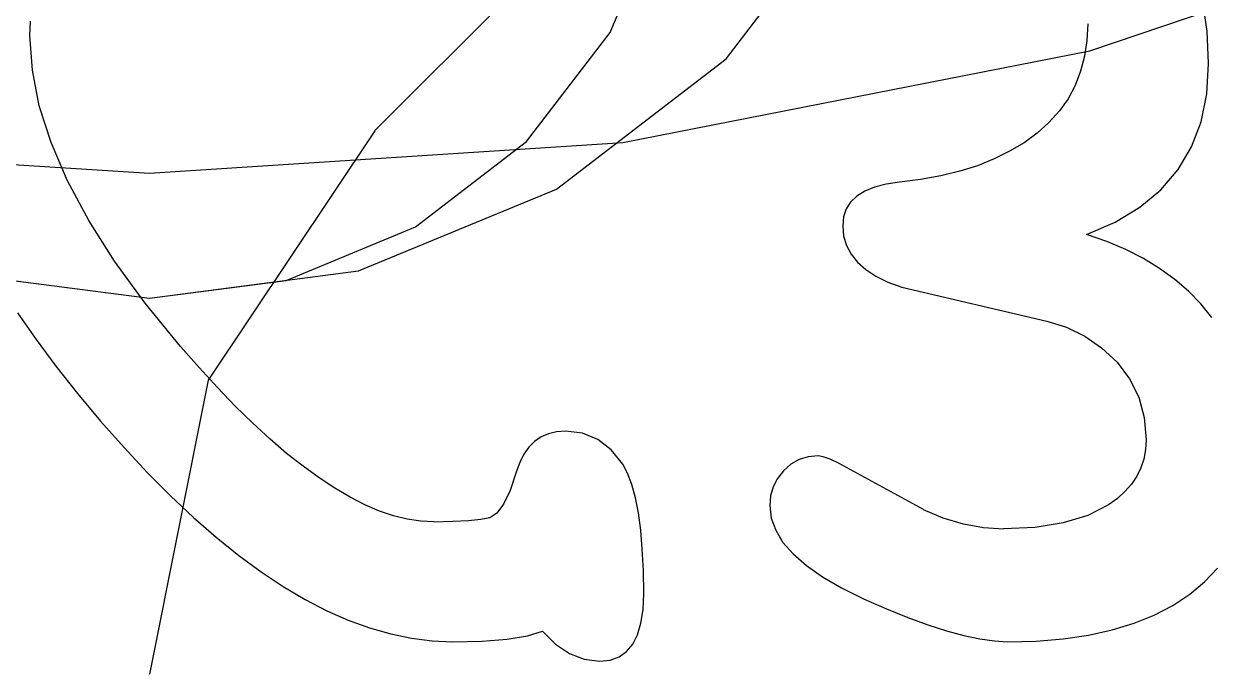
# Model space of a CAD drawing. Extents: x -257 to 298, y -311 to 343.
# Drawn here: x -0.523 to 4.414, y 7.364 to 10.072 of the extents above; entities that cross this region are included whole.
import ezdxf

# ---------------------------------------------------------------- set-up
doc = ezdxf.new("R2010")
doc.units = 0

msp = doc.modelspace()

# ---------------------------------------------------------------- linework, layer by layer
for p, q in [((0.937256, 9.62697), (15.0627, 23.7522)), ((0.937256, 9.62697), (15.0627, 23.7522)), ((0.937258, 9.62652), (0.243586, 8.588366)), ((0.937258, 9.62652), (0.243586, 8.588366)), ((0.243586, 8.588366), (0, 7.36378)), ((0.243586, 8.588366), (0, 7.36378))]:
    msp.add_line(p, q)
at = {"layer": 'Layer 1'}
for p, q in [((2.399966, 9.926311), (2.932931, 10.62257)), ((2.399966, 9.926311), (2.932931, 10.62257)), ((2.399966, 9.926311), (2.932931, 10.62257)), ((2.399966, 9.926311), (2.932931, 10.62257)), ((2.399966, 9.926311), (2.932931, 10.62257)), ((2.399966, 9.926311), (2.932931, 10.62257)), ((2.399966, 9.926311), (2.932931, 10.62257)), ((2.399966, 9.926311), (2.932931, 10.62257)), ((2.399966, 9.926311), (2.932931, 10.62257)), ((2.399966, 9.926311), (2.932931, 10.62257)), ((3.91258, 9.959643), (5.804757, 10.597697)), ((3.91258, 9.959643), (5.804757, 10.597697)), ((3.91258, 9.959643), (5.804757, 10.597697)), ((3.91258, 9.959643), (5.804757, 10.597697)), ((3.91258, 9.959643), (5.804757, 10.597697)), ((1.9168, 10.035935), (2.136715, 10.565103)), ((1.9168, 10.035935), (2.136715, 10.565103)), ((1.9168, 10.035935), (2.136715, 10.565103)), ((1.9168, 10.035935), (2.136715, 10.565103)), ((1.9168, 10.035935), (2.136715, 10.565103)), ((1.9168, 10.035935), (2.136715, 10.565103)), ((1.9168, 10.035935), (2.136715, 10.565103)), ((1.9168, 10.035935), (2.136715, 10.565103)), ((4.400585, 10.040823), (4.381851, 10.170532)), ((4.400585, 10.040823), (4.381851, 10.170532)), ((4.400585, 10.040823), (4.381851, 10.170532)), ((4.400585, 10.040823), (4.381851, 10.170532)), ((4.400585, 10.040823), (4.381851, 10.170532)), ((-0.497201, 10.0221), (-0.495039, 10.081903)), ((-0.497201, 10.0221), (-0.495039, 10.081903)), ((-0.497201, 10.0221), (-0.495039, 10.081903)), ((-0.497201, 10.0221), (-0.495039, 10.081903)), ((-0.497201, 10.0221), (-0.495039, 10.081903)), ((3.90411, 10.0718), (3.900506, 10.001894)), ((3.90411, 10.0718), (3.900506, 10.001894)), ((3.90411, 10.0718), (3.900506, 10.001894)), ((3.90411, 10.0718), (3.900506, 10.001894)), ((3.90411, 10.0718), (3.900506, 10.001894)), ((1.568484, 9.580899), (1.9168, 10.035935)), ((1.568484, 9.580899), (1.9168, 10.035935)), ((1.568484, 9.580899), (1.9168, 10.035935)), ((1.568484, 9.580899), (1.9168, 10.035935)), ((1.568484, 9.580899), (1.9168, 10.035935)), ((1.568484, 9.580899), (1.9168, 10.035935)), ((1.568484, 9.580899), (1.9168, 10.035935)), ((1.568484, 9.580899), (1.9168, 10.035935)), ((4.40707, 9.90609), (4.400585, 10.040823)), ((4.40707, 9.90609), (4.400585, 10.040823)), ((4.40707, 9.90609), (4.400585, 10.040823)), ((4.40707, 9.90609), (4.400585, 10.040823)), ((4.40707, 9.90609), (4.400585, 10.040823)), ((-0.487116, 9.878775), (-0.497204, 10.022172)), ((-0.487116, 9.878775), (-0.497204, 10.022172)), ((-0.487116, 9.878775), (-0.497204, 10.022172)), ((-0.487116, 9.878775), (-0.497204, 10.022172)), ((-0.487116, 9.878775), (-0.497204, 10.022172)), ((3.900506, 10.001894), (3.891139, 9.936333)), ((3.900506, 10.001894), (3.891139, 9.936333)), ((3.900506, 10.001894), (3.891139, 9.936333)), ((3.900506, 10.001894), (3.891139, 9.936333)), ((3.900506, 10.001894), (3.891139, 9.936333)), ((1.693327, 9.382966), (2.399966, 9.926311)), ((1.693327, 9.382966), (2.399966, 9.926311)), ((1.693327, 9.382966), (2.399966, 9.926311)), ((1.693327, 9.382966), (2.399966, 9.926311)), ((1.693327, 9.382966), (2.399966, 9.926311)), ((1.693327, 9.382966), (2.399966, 9.926311)), ((1.693327, 9.382966), (2.399966, 9.926311)), ((1.693327, 9.382966), (2.399966, 9.926311)), ((1.693327, 9.382966), (2.399966, 9.926311)), ((1.693327, 9.382966), (2.399966, 9.926311)), ((1.969112, 9.576811), (3.91258, 9.959643)), ((1.969112, 9.576811), (3.91258, 9.959643)), ((1.969112, 9.576811), (3.91258, 9.959643)), ((1.969112, 9.576811), (3.91258, 9.959643)), ((1.969112, 9.576811), (3.91258, 9.959643)), ((3.891139, 9.936333), (3.874567, 9.873652)), ((3.891139, 9.936333), (3.874567, 9.873652)), ((3.891139, 9.936333), (3.874567, 9.873652)), ((3.891139, 9.936333), (3.874567, 9.873652)), ((3.891139, 9.936333), (3.874567, 9.873652)), ((-0.458293, 9.730354), (-0.487116, 9.878775)), ((-0.458293, 9.730354), (-0.487116, 9.878775)), ((-0.458293, 9.730354), (-0.487116, 9.878775)), ((-0.458293, 9.730354), (-0.487116, 9.878775)), ((-0.458293, 9.730354), (-0.487116, 9.878775)), ((4.399144, 9.779966), (4.407072, 9.906091)), ((4.399144, 9.779966), (4.407072, 9.906091)), ((4.399144, 9.779966), (4.407072, 9.906091)), ((4.399144, 9.779966), (4.407072, 9.906091)), ((4.399144, 9.779966), (4.407072, 9.906091)), ((3.874567, 9.873652), (3.851509, 9.81526)), ((3.874567, 9.873652), (3.851509, 9.81526)), ((3.874567, 9.873652), (3.851509, 9.81526)), ((3.874567, 9.873652), (3.851509, 9.81526)), ((3.874567, 9.873652), (3.851509, 9.81526)), ((3.851509, 9.81526), (3.821966, 9.759775)), ((3.851509, 9.81526), (3.821966, 9.759775)), ((3.851509, 9.81526), (3.821966, 9.759775)), ((3.851509, 9.81526), (3.821966, 9.759775)), ((3.851509, 9.81526), (3.821966, 9.759775)), ((4.375364, 9.663973), (4.399144, 9.779966)), ((4.375364, 9.663973), (4.399144, 9.779966)), ((4.375364, 9.663973), (4.399144, 9.779966)), ((4.375364, 9.663973), (4.399144, 9.779966)), ((4.375364, 9.663973), (4.399144, 9.779966)), ((-0.409293, 9.576853), (-0.458293, 9.730354)), ((-0.409293, 9.576853), (-0.458293, 9.730354)), ((-0.409293, 9.576853), (-0.458293, 9.730354)), ((-0.409293, 9.576853), (-0.458293, 9.730354)), ((-0.409293, 9.576853), (-0.458293, 9.730354)), ((3.821966, 9.759775), (3.785937, 9.708637)), ((3.821966, 9.759775), (3.785937, 9.708637)), ((3.821966, 9.759775), (3.785937, 9.708637)), ((3.821966, 9.759775), (3.785937, 9.708637)), ((3.821966, 9.759775), (3.785937, 9.708637)), ((3.785937, 9.708637), (3.742702, 9.660349)), ((3.785937, 9.708637), (3.742702, 9.660349)), ((3.785937, 9.708637), (3.742702, 9.660349)), ((3.785937, 9.708637), (3.742702, 9.660349)), ((3.785937, 9.708637), (3.742702, 9.660349)), ((3.742702, 9.660349), (3.693702, 9.616378)), ((3.742702, 9.660349), (3.693702, 9.616378)), ((3.742702, 9.660349), (3.693702, 9.616378)), ((3.742702, 9.660349), (3.693702, 9.616378)), ((3.742702, 9.660349), (3.693702, 9.616378)), ((4.335732, 9.558761), (4.375364, 9.663973)), ((4.335732, 9.558761), (4.375364, 9.663973)), ((4.335732, 9.558761), (4.375364, 9.663973)), ((4.335732, 9.558761), (4.375364, 9.663973)), ((4.335732, 9.558761), (4.375364, 9.663973)), ((1.106665, 9.2258), (1.568484, 9.580899)), ((1.106665, 9.2258), (1.568484, 9.580899)), ((1.106665, 9.2258), (1.568484, 9.580899)), ((1.106665, 9.2258), (1.568484, 9.580899)), ((1.106665, 9.2258), (1.568484, 9.580899)), ((1.106665, 9.2258), (1.568484, 9.580899)), ((1.106665, 9.2258), (1.568484, 9.580899)), ((1.106665, 9.2258), (1.568484, 9.580899)), ((3.693702, 9.616378), (3.638938, 9.576049)), ((3.693702, 9.616378), (3.638938, 9.576049)), ((3.693702, 9.616378), (3.638938, 9.576049)), ((3.693702, 9.616378), (3.638938, 9.576049)), ((3.693702, 9.616378), (3.638938, 9.576049)), ((-1.969112, 9.576811), (0, 9.4492)), ((-1.969112, 9.576811), (0, 9.4492)), ((-1.969112, 9.576811), (0, 9.4492)), ((-1.969112, 9.576811), (0, 9.4492)), ((-1.969112, 9.576811), (0, 9.4492)), ((-0.340838, 9.417623), (-0.409293, 9.576853)), ((-0.340838, 9.417623), (-0.409293, 9.576853)), ((-0.340838, 9.417623), (-0.409293, 9.576853)), ((-0.340838, 9.417623), (-0.409293, 9.576853)), ((-0.340838, 9.417623), (-0.409293, 9.576853)), ((0, 9.4492), (1.969112, 9.576811)), ((0, 9.4492), (1.969112, 9.576811)), ((0, 9.4492), (1.969112, 9.576811)), ((0, 9.4492), (1.969112, 9.576811)), ((0, 9.4492), (1.969112, 9.576811)), ((3.57913, 9.540743), (3.514278, 9.509021)), ((3.57913, 9.540743), (3.514278, 9.509021)), ((3.57913, 9.540743), (3.514278, 9.509021)), ((3.57913, 9.540743), (3.514278, 9.509021)), ((3.57913, 9.540743), (3.514278, 9.509021)), ((3.638938, 9.576049), (3.57913, 9.540743)), ((3.638938, 9.576049), (3.57913, 9.540743)), ((3.638938, 9.576049), (3.57913, 9.540743)), ((3.638938, 9.576049), (3.57913, 9.540743)), ((3.638938, 9.576049), (3.57913, 9.540743)), ((4.280247, 9.465091), (4.335732, 9.558761)), ((4.280247, 9.465091), (4.335732, 9.558761)), ((4.280247, 9.465091), (4.335732, 9.558761)), ((4.280247, 9.465091), (4.335732, 9.558761)), ((4.280247, 9.465091), (4.335732, 9.558761)), ((3.445102, 9.480799), (3.371602, 9.457657)), ((3.445102, 9.480799), (3.371602, 9.457657)), ((3.445102, 9.480799), (3.371602, 9.457657)), ((3.445102, 9.480799), (3.371602, 9.457657)), ((3.445102, 9.480799), (3.371602, 9.457657)), ((3.514278, 9.509021), (3.445102, 9.480799)), ((3.514278, 9.509021), (3.445102, 9.480799)), ((3.514278, 9.509021), (3.445102, 9.480799)), ((3.514278, 9.509021), (3.445102, 9.480799)), ((3.514278, 9.509021), (3.445102, 9.480799)), ((3.292338, 9.438183), (3.208751, 9.422943)), ((3.292338, 9.438183), (3.208751, 9.422943)), ((3.292338, 9.438183), (3.208751, 9.422943)), ((3.292338, 9.438183), (3.208751, 9.422943)), ((3.292338, 9.438183), (3.208751, 9.422943)), ((3.371602, 9.457657), (3.292338, 9.438183)), ((3.371602, 9.457657), (3.292338, 9.438183)), ((3.371602, 9.457657), (3.292338, 9.438183)), ((3.371602, 9.457657), (3.292338, 9.438183)), ((3.371602, 9.457657), (3.292338, 9.438183)), ((4.20891, 9.380763), (4.280247, 9.465091)), ((4.20891, 9.380763), (4.280247, 9.465091)), ((4.20891, 9.380763), (4.280247, 9.465091)), ((4.20891, 9.380763), (4.280247, 9.465091)), ((4.20891, 9.380763), (4.280247, 9.465091)), ((-0.252927, 9.253313), (-0.340838, 9.417623)), ((-0.252927, 9.253313), (-0.340838, 9.417623)), ((-0.252927, 9.253313), (-0.340838, 9.417623)), ((-0.252927, 9.253313), (-0.340838, 9.417623)), ((-0.252927, 9.253313), (-0.340838, 9.417623)), ((0.869458, 9.042672), (1.693327, 9.382966)), ((0.869458, 9.042672), (1.693327, 9.382966)), ((0.869458, 9.042672), (1.693327, 9.382966)), ((0.869458, 9.042672), (1.693327, 9.382966)), ((0.869458, 9.042672), (1.693327, 9.382966)), ((0.869458, 9.042672), (1.693327, 9.382966)), ((0.869458, 9.042672), (1.693327, 9.382966)), ((0.869458, 9.042672), (1.693327, 9.382966)), ((0.869458, 9.042672), (1.693327, 9.382966)), ((0.869458, 9.042672), (1.693327, 9.382966)), ((3.017076, 9.391596), (2.976724, 9.374944)), ((3.017076, 9.391596), (2.976724, 9.374944)), ((3.017076, 9.391596), (2.976724, 9.374944)), ((3.017076, 9.391596), (2.976724, 9.374944)), ((3.017076, 9.391596), (2.976724, 9.374944)), ((3.065355, 9.404578), (3.017076, 9.391596)), ((3.065355, 9.404578), (3.017076, 9.391596)), ((3.065355, 9.404578), (3.017076, 9.391596)), ((3.065355, 9.404578), (3.017076, 9.391596)), ((3.065355, 9.404578), (3.017076, 9.391596)), ((3.12084, 9.41248), (3.065355, 9.404578)), ((3.12084, 9.41248), (3.065355, 9.404578)), ((3.12084, 9.41248), (3.065355, 9.404578)), ((3.12084, 9.41248), (3.065355, 9.404578)), ((3.12084, 9.41248), (3.065355, 9.404578)), ((3.208751, 9.422943), (3.12084, 9.412219)), ((3.208751, 9.422943), (3.12084, 9.412219)), ((3.208751, 9.422943), (3.12084, 9.412219)), ((3.208751, 9.422943), (3.12084, 9.412219)), ((3.208751, 9.422943), (3.12084, 9.412219)), ((4.120999, 9.308007), (4.20891, 9.380763)), ((4.120999, 9.308007), (4.20891, 9.380763)), ((4.120999, 9.308007), (4.20891, 9.380763)), ((4.120999, 9.308007), (4.20891, 9.380763)), ((4.120999, 9.308007), (4.20891, 9.380763)), ((2.943577, 9.354624), (2.917635, 9.329507)), ((2.943577, 9.354624), (2.917635, 9.329507)), ((2.943577, 9.354624), (2.917635, 9.329507)), ((2.943577, 9.354624), (2.917635, 9.329507)), ((2.943577, 9.354624), (2.917635, 9.329507)), ((2.976724, 9.374944), (2.943577, 9.354624)), ((2.976724, 9.374944), (2.943577, 9.354624)), ((2.976724, 9.374944), (2.943577, 9.354624)), ((2.976724, 9.374944), (2.943577, 9.354624)), ((2.976724, 9.374944), (2.943577, 9.354624)), ((2.898898, 9.300664), (2.888089, 9.267531)), ((2.898898, 9.300664), (2.888089, 9.267531)), ((2.898898, 9.300664), (2.888089, 9.267531)), ((2.898898, 9.300664), (2.888089, 9.267531)), ((2.898898, 9.300664), (2.888089, 9.267531)), ((2.917635, 9.329507), (2.898898, 9.300664)), ((2.917635, 9.329507), (2.898898, 9.300664)), ((2.917635, 9.329507), (2.898898, 9.300664)), ((2.917635, 9.329507), (2.898898, 9.300664)), ((2.917635, 9.329507), (2.898898, 9.300664)), ((4.017956, 9.246031), (4.120999, 9.308007)), ((4.017956, 9.246031), (4.120999, 9.308007)), ((4.017956, 9.246031), (4.120999, 9.308007)), ((4.017956, 9.246031), (4.120999, 9.308007)), ((4.017956, 9.246031), (4.120999, 9.308007)), ((-0.14484, 9.08398), (-0.252927, 9.253313)), ((-0.14484, 9.08398), (-0.252927, 9.253313)), ((-0.14484, 9.08398), (-0.252927, 9.253313)), ((-0.14484, 9.08398), (-0.252927, 9.253313)), ((-0.14484, 9.08398), (-0.252927, 9.253313)), ((2.888089, 9.267531), (2.884485, 9.230052)), ((2.888089, 9.267531), (2.884485, 9.230052)), ((2.888089, 9.267531), (2.884485, 9.230052)), ((2.888089, 9.267531), (2.884485, 9.230052)), ((2.888089, 9.267531), (2.884485, 9.230052)), ((3.89906, 9.19413), (4.017956, 9.246031)), ((3.89906, 9.19413), (4.017956, 9.246031)), ((3.89906, 9.19413), (4.017956, 9.246031)), ((3.89906, 9.19413), (4.017956, 9.246031)), ((3.89906, 9.19413), (4.017956, 9.246031)), ((0.56823, 9.003402), (1.106665, 9.2258)), ((0.56823, 9.003402), (1.106665, 9.2258)), ((0.56823, 9.003402), (1.106665, 9.2258)), ((0.56823, 9.003402), (1.106665, 9.2258)), ((0.56823, 9.003402), (1.106665, 9.2258)), ((0.56823, 9.003402), (1.106665, 9.2258)), ((0.56823, 9.003402), (1.106665, 9.2258)), ((0.56823, 9.003402), (1.106665, 9.2258)), ((2.88449, 9.23017), (2.888094, 9.187667)), ((2.88449, 9.23017), (2.888094, 9.187667)), ((2.88449, 9.23017), (2.888094, 9.187667)), ((2.88449, 9.23017), (2.888094, 9.187667)), ((2.88449, 9.23017), (2.888094, 9.187667)), ((2.888094, 9.187667), (2.899623, 9.148749)), ((2.888094, 9.187667), (2.899623, 9.148749)), ((2.888094, 9.187667), (2.899623, 9.148749)), ((2.888094, 9.187667), (2.899623, 9.148749)), ((2.888094, 9.187667), (2.899623, 9.148749)), ((3.983368, 9.164611), (3.89906, 9.194131)), ((3.983368, 9.164611), (3.89906, 9.194131)), ((3.983368, 9.164611), (3.89906, 9.194131)), ((3.983368, 9.164611), (3.89906, 9.194131)), ((3.983368, 9.164611), (3.89906, 9.194131)), ((2.899623, 9.148749), (2.919079, 9.112004)), ((2.899623, 9.148749), (2.919079, 9.112004)), ((2.899623, 9.148749), (2.919079, 9.112004)), ((2.899623, 9.148749), (2.919079, 9.112004)), ((2.899623, 9.148749), (2.919079, 9.112004)), ((4.061912, 9.13145), (3.983368, 9.164611)), ((4.061912, 9.13145), (3.983368, 9.164611)), ((4.061912, 9.13145), (3.983368, 9.164611)), ((4.061912, 9.13145), (3.983368, 9.164611)), ((4.061912, 9.13145), (3.983368, 9.164611)), ((2.919079, 9.112004), (2.945741, 9.078843)), ((2.919079, 9.112004), (2.945741, 9.078843)), ((2.919079, 9.112004), (2.945741, 9.078843)), ((2.919079, 9.112004), (2.945741, 9.078843)), ((2.919079, 9.112004), (2.945741, 9.078843)), ((4.135411, 9.09397), (4.061912, 9.13145)), ((4.135411, 9.09397), (4.061912, 9.13145)), ((4.135411, 9.09397), (4.061912, 9.13145)), ((4.135411, 9.09397), (4.061912, 9.13145)), ((4.135411, 9.09397), (4.061912, 9.13145)), ((4.203146, 9.052907), (4.135411, 9.09397)), ((4.203146, 9.052907), (4.135411, 9.09397)), ((4.203146, 9.052907), (4.135411, 9.09397)), ((4.203146, 9.052907), (4.135411, 9.09397)), ((4.203146, 9.052907), (4.135411, 9.09397)), ((-0.869463, 9.042672), (-0.000003, 8.92924)), ((-0.869463, 9.042672), (-0.000003, 8.92924)), ((-0.869463, 9.042672), (-0.000003, 8.92924)), ((-0.869463, 9.042672), (-0.000003, 8.92924)), ((-0.869463, 9.042672), (-0.000003, 8.92924)), ((-0.869463, 9.042672), (-0.000003, 8.92924)), ((-0.869463, 9.042672), (-0.000003, 8.92924)), ((-0.869463, 9.042672), (-0.000003, 8.92924)), ((-0.869463, 9.042672), (-0.000003, 8.92924)), ((-0.869463, 9.042672), (-0.000003, 8.92924)), ((-0.018018, 8.908889), (-0.14484, 9.08398)), ((-0.018018, 8.908889), (-0.14484, 9.08398)), ((-0.018018, 8.908889), (-0.14484, 9.08398)), ((-0.018018, 8.908889), (-0.14484, 9.08398)), ((-0.018018, 8.908889), (-0.14484, 9.08398)), ((-0.000003, 8.92924), (0.869458, 9.042672)), ((-0.000003, 8.92924), (0.869458, 9.042672)), ((-0.000003, 8.92924), (0.869458, 9.042672)), ((-0.000003, 8.92924), (0.869458, 9.042672)), ((-0.000003, 8.92924), (0.869458, 9.042672)), ((-0.000003, 8.92924), (0.869458, 9.042672)), ((-0.000003, 8.92924), (0.869458, 9.042672)), ((-0.000003, 8.92924), (0.869458, 9.042672)), ((-0.000003, 8.92924), (0.869458, 9.042672)), ((-0.000003, 8.92924), (0.869458, 9.042672)), ((2.945741, 9.078843), (2.980329, 9.048588)), ((2.945741, 9.078843), (2.980329, 9.048588)), ((2.945741, 9.078843), (2.980329, 9.048588)), ((2.945741, 9.078843), (2.980329, 9.048588)), ((2.945741, 9.078843), (2.980329, 9.048588)), ((2.980329, 9.048588), (3.022843, 9.021213)), ((2.980329, 9.048588), (3.022843, 9.021213)), ((2.980329, 9.048588), (3.022843, 9.021213)), ((2.980329, 9.048588), (3.022843, 9.021213)), ((2.980329, 9.048588), (3.022843, 9.021213)), ((4.265836, 9.007526), (4.203146, 9.052907)), ((4.265836, 9.007526), (4.203146, 9.052907)), ((4.265836, 9.007526), (4.203146, 9.052907)), ((4.265836, 9.007526), (4.203146, 9.052907)), ((4.265836, 9.007526), (4.203146, 9.052907)), ((-0.56823, 9.003402), (0, 8.92927)), ((-0.56823, 9.003402), (0, 8.92927)), ((-0.56823, 9.003402), (0, 8.92927)), ((-0.56823, 9.003402), (0, 8.92927)), ((-0.56823, 9.003402), (0, 8.92927)), ((-0.56823, 9.003402), (0, 8.92927)), ((-0.56823, 9.003402), (0, 8.92927)), ((-0.56823, 9.003402), (0, 8.92927)), ((0, 8.92927), (0.56823, 9.003402)), ((0, 8.92927), (0.56823, 9.003402)), ((0, 8.92927), (0.56823, 9.003402)), ((0, 8.92927), (0.56823, 9.003402)), ((0, 8.92927), (0.56823, 9.003402)), ((0, 8.92927), (0.56823, 9.003402)), ((0, 8.92927), (0.56823, 9.003402)), ((0, 8.92927), (0.56823, 9.003402)), ((3.022843, 9.021213), (3.072563, 8.99666)), ((3.022843, 9.021213), (3.072563, 8.99666)), ((3.022843, 9.021213), (3.072563, 8.99666)), ((3.022843, 9.021213), (3.072563, 8.99666)), ((3.022843, 9.021213), (3.072563, 8.99666)), ((3.072563, 8.99666), (3.130209, 8.974929)), ((3.072563, 8.99666), (3.130209, 8.974929)), ((3.072563, 8.99666), (3.130209, 8.974929)), ((3.072563, 8.99666), (3.130209, 8.974929)), ((3.072563, 8.99666), (3.130209, 8.974929)), ((4.322762, 8.958504), (4.265836, 9.007526)), ((4.322762, 8.958504), (4.265836, 9.007526)), ((4.322762, 8.958504), (4.265836, 9.007526)), ((4.322762, 8.958504), (4.265836, 9.007526)), ((4.322762, 8.958504), (4.265836, 9.007526)), ((3.13021, 8.97504), (3.733318, 8.833929)), ((3.13021, 8.97504), (3.733318, 8.833929)), ((3.13021, 8.97504), (3.733318, 8.833929)), ((3.13021, 8.97504), (3.733318, 8.833929)), ((3.13021, 8.97504), (3.733318, 8.833929)), ((4.374644, 8.905192), (4.322762, 8.958504)), ((4.374644, 8.905192), (4.322762, 8.958504)), ((4.374644, 8.905192), (4.322762, 8.958504)), ((4.374644, 8.905192), (4.322762, 8.958504)), ((4.374644, 8.905192), (4.322762, 8.958504)), ((0.12898, 8.728747), (-0.018018, 8.908889)), ((0.12898, 8.728747), (-0.018018, 8.908889)), ((0.12898, 8.728747), (-0.018018, 8.908889)), ((0.12898, 8.728747), (-0.018018, 8.908889)), ((0.12898, 8.728747), (-0.018018, 8.908889)), ((4.420761, 8.848268), (4.374644, 8.905192)), ((4.420761, 8.848268), (4.374644, 8.905192)), ((4.420761, 8.848268), (4.374644, 8.905192)), ((4.420761, 8.848268), (4.374644, 8.905192)), ((4.420761, 8.848268), (4.374644, 8.905192)), ((-0.549083, 8.868455), (-0.471981, 8.757485)), ((-0.549083, 8.868455), (-0.471981, 8.757485)), ((-0.549083, 8.868455), (-0.471981, 8.757485)), ((-0.549083, 8.868455), (-0.471981, 8.757485)), ((-0.549083, 8.868455), (-0.471981, 8.757485)), ((3.73333, 8.83384), (3.815476, 8.808722)), ((3.73333, 8.83384), (3.815476, 8.808722)), ((3.73333, 8.83384), (3.815476, 8.808722)), ((3.73333, 8.83384), (3.815476, 8.808722)), ((3.73333, 8.83384), (3.815476, 8.808722)), ((3.815476, 8.808722), (3.891858, 8.771243)), ((3.815476, 8.808722), (3.891858, 8.771243)), ((3.815476, 8.808722), (3.891858, 8.771243)), ((3.815476, 8.808722), (3.891858, 8.771243)), ((3.815476, 8.808722), (3.891858, 8.771243)), ((-0.471981, 8.757485), (-0.389114, 8.645782)), ((-0.471981, 8.757485), (-0.389114, 8.645782)), ((-0.471981, 8.757485), (-0.389114, 8.645782)), ((-0.471981, 8.757485), (-0.389114, 8.645782)), ((-0.471981, 8.757485), (-0.389114, 8.645782)), ((3.891858, 8.771243), (3.961754, 8.722955)), ((3.891858, 8.771243), (3.961754, 8.722955)), ((3.891858, 8.771243), (3.961754, 8.722955)), ((3.891858, 8.771243), (3.961754, 8.722955)), ((3.891858, 8.771243), (3.961754, 8.722955)), ((0.206803, 8.640102), (0.12898, 8.728747)), ((0.206803, 8.640102), (0.12898, 8.728747)), ((0.206803, 8.640102), (0.12898, 8.728747)), ((0.206803, 8.640102), (0.12898, 8.728747)), ((0.206803, 8.640102), (0.12898, 8.728747)), ((3.961754, 8.722955), (4.025886, 8.663152)), ((3.961754, 8.722955), (4.025886, 8.663152)), ((3.961754, 8.722955), (4.025886, 8.663152)), ((3.961754, 8.722955), (4.025886, 8.663152)), ((3.961754, 8.722955), (4.025886, 8.663152)), ((-0.389114, 8.645782), (-0.299762, 8.532667)), ((-0.389114, 8.645782), (-0.299762, 8.532667)), ((-0.389114, 8.645782), (-0.299762, 8.532667)), ((-0.389114, 8.645782), (-0.299762, 8.532667)), ((-0.389114, 8.645782), (-0.299762, 8.532667)), ((0.282464, 8.557241), (0.206803, 8.640102)), ((0.282464, 8.557241), (0.206803, 8.640102)), ((0.282464, 8.557241), (0.206803, 8.640102)), ((0.282464, 8.557241), (0.206803, 8.640102)), ((0.282464, 8.557241), (0.206803, 8.640102)), ((4.025886, 8.663152), (4.078488, 8.593979)), ((4.025886, 8.663152), (4.078488, 8.593979)), ((4.025886, 8.663152), (4.078488, 8.593979)), ((4.025886, 8.663152), (4.078488, 8.593979)), ((4.025886, 8.663152), (4.078488, 8.593979)), ((4.078488, 8.593979), (4.116679, 8.51761)), ((4.078488, 8.593979), (4.116679, 8.51761)), ((4.078488, 8.593979), (4.116679, 8.51761)), ((4.078488, 8.593979), (4.116679, 8.51761)), ((4.078488, 8.593979), (4.116679, 8.51761)), ((0.356684, 8.480138), (0.282464, 8.557241)), ((0.356684, 8.480138), (0.282464, 8.557241)), ((0.356684, 8.480138), (0.282464, 8.557241)), ((0.356684, 8.480138), (0.282464, 8.557241)), ((0.356684, 8.480138), (0.282464, 8.557241)), ((-0.299762, 8.532667), (-0.203925, 8.418085)), ((-0.299762, 8.532667), (-0.203925, 8.418085)), ((-0.299762, 8.532667), (-0.203925, 8.418085)), ((-0.299762, 8.532667), (-0.203925, 8.418085)), ((-0.299762, 8.532667), (-0.203925, 8.418085)), ((4.116679, 8.51761), (4.139017, 8.432577)), ((4.116679, 8.51761), (4.139017, 8.432577)), ((4.116679, 8.51761), (4.139017, 8.432577)), ((4.116679, 8.51761), (4.139017, 8.432577)), ((4.116679, 8.51761), (4.139017, 8.432577)), ((0.429462, 8.408792), (0.356684, 8.480138)), ((0.429462, 8.408792), (0.356684, 8.480138)), ((0.429462, 8.408792), (0.356684, 8.480138)), ((0.429462, 8.408792), (0.356684, 8.480138)), ((0.429462, 8.408792), (0.356684, 8.480138)), ((-0.203925, 8.418085), (-0.105926, 8.307115)), ((-0.203925, 8.418085), (-0.105926, 8.307115)), ((-0.203925, 8.418085), (-0.105926, 8.307115)), ((-0.203925, 8.418085), (-0.105926, 8.307115)), ((-0.203925, 8.418085), (-0.105926, 8.307115)), ((0.5008, 8.343232), (0.429462, 8.408792)), ((0.5008, 8.343232), (0.429462, 8.408792)), ((0.5008, 8.343232), (0.429462, 8.408792)), ((0.5008, 8.343232), (0.429462, 8.408792)), ((0.5008, 8.343232), (0.429462, 8.408792)), ((4.139017, 8.432577), (4.146942, 8.340347)), ((4.139017, 8.432577), (4.146942, 8.340347)), ((4.139017, 8.432577), (4.146942, 8.340347)), ((4.139017, 8.432577), (4.146942, 8.340347)), ((4.139017, 8.432577), (4.146942, 8.340347)), ((1.629959, 8.351863), (1.602577, 8.333237)), ((1.629959, 8.351863), (1.602577, 8.333237)), ((1.629959, 8.351863), (1.602577, 8.333237)), ((1.629959, 8.351863), (1.602577, 8.333237)), ((1.629959, 8.351863), (1.602577, 8.333237)), ((1.660223, 8.364846), (1.629959, 8.351863)), ((1.660223, 8.364846), (1.629959, 8.351863)), ((1.660223, 8.364846), (1.629959, 8.351863)), ((1.660223, 8.364846), (1.629959, 8.351863)), ((1.660223, 8.364846), (1.629959, 8.351863)), ((1.69409, 8.372748), (1.660223, 8.364846)), ((1.69409, 8.372748), (1.660223, 8.364846)), ((1.69409, 8.372748), (1.660223, 8.364846)), ((1.69409, 8.372748), (1.660223, 8.364846)), ((1.69409, 8.372748), (1.660223, 8.364846)), ((1.73084, 8.37557), (1.69409, 8.372748)), ((1.73084, 8.37557), (1.69409, 8.372748)), ((1.73084, 8.37557), (1.69409, 8.372748)), ((1.73084, 8.37557), (1.69409, 8.372748)), ((1.73084, 8.37557), (1.69409, 8.372748)), ((1.802174, 8.366823), (1.730836, 8.375572)), ((1.802174, 8.366823), (1.730836, 8.375572)), ((1.802174, 8.366823), (1.730836, 8.375572)), ((1.802174, 8.366823), (1.730836, 8.375572)), ((1.802174, 8.366823), (1.730836, 8.375572)), ((1.865585, 8.341705), (1.802174, 8.366823)), ((1.865585, 8.341705), (1.802174, 8.366823)), ((1.865585, 8.341705), (1.802174, 8.366823)), ((1.865585, 8.341705), (1.802174, 8.366823)), ((1.865585, 8.341705), (1.802174, 8.366823)), ((-0.105926, 8.307115), (-0.008647, 8.202636)), ((-0.105926, 8.307115), (-0.008647, 8.202636)), ((-0.105926, 8.307115), (-0.008647, 8.202636)), ((-0.105926, 8.307115), (-0.008647, 8.202636)), ((-0.105926, 8.307115), (-0.008647, 8.202636)), ((0.570696, 8.283429), (0.5008, 8.343232)), ((0.570696, 8.283429), (0.5008, 8.343232)), ((0.570696, 8.283429), (0.5008, 8.343232)), ((0.570696, 8.283429), (0.5008, 8.343232)), ((0.570696, 8.283429), (0.5008, 8.343232)), ((1.578797, 8.30953), (1.557901, 8.279981)), ((1.578797, 8.30953), (1.557901, 8.279981)), ((1.578797, 8.30953), (1.557901, 8.279981)), ((1.578797, 8.30953), (1.557901, 8.279981)), ((1.578797, 8.30953), (1.557901, 8.279981)), ((1.602577, 8.333237), (1.578797, 8.30953)), ((1.602577, 8.333237), (1.578797, 8.30953)), ((1.602577, 8.333237), (1.578797, 8.30953)), ((1.602577, 8.333237), (1.578797, 8.30953)), ((1.602577, 8.333237), (1.578797, 8.30953)), ((1.92179, 8.298469), (1.865585, 8.341705)), ((1.92179, 8.298469), (1.865585, 8.341705)), ((1.92179, 8.298469), (1.865585, 8.341705)), ((1.92179, 8.298469), (1.865585, 8.341705)), ((1.92179, 8.298469), (1.865585, 8.341705)), ((1.969349, 8.238638), (1.92179, 8.298469)), ((1.969349, 8.238638), (1.92179, 8.298469)), ((1.969349, 8.238638), (1.92179, 8.298469)), ((1.969349, 8.238638), (1.92179, 8.298469)), ((1.969349, 8.238638), (1.92179, 8.298469)), ((4.144767, 8.299179), (4.136839, 8.259555)), ((4.144767, 8.299179), (4.136839, 8.259555)), ((4.144767, 8.299179), (4.136839, 8.259555)), ((4.144767, 8.299179), (4.136839, 8.259555)), ((4.144767, 8.299179), (4.136839, 8.259555)), ((4.14694, 8.34027), (4.144767, 8.299179)), ((4.14694, 8.34027), (4.144767, 8.299179)), ((4.14694, 8.34027), (4.144767, 8.299179)), ((4.14694, 8.34027), (4.144767, 8.299179)), ((4.14694, 8.34027), (4.144767, 8.299179)), ((0.639151, 8.229384), (0.570696, 8.283429)), ((0.639151, 8.229384), (0.570696, 8.283429)), ((0.639151, 8.229384), (0.570696, 8.283429)), ((0.639151, 8.229384), (0.570696, 8.283429)), ((0.639151, 8.229384), (0.570696, 8.283429)), ((1.540607, 8.245381), (1.526195, 8.205757)), ((1.540607, 8.245381), (1.526195, 8.205757)), ((1.540607, 8.245381), (1.526195, 8.205757)), ((1.540607, 8.245381), (1.526195, 8.205757)), ((1.540607, 8.245381), (1.526195, 8.205757)), ((1.557901, 8.279981), (1.540607, 8.245381)), ((1.557901, 8.279981), (1.540607, 8.245381)), ((1.557901, 8.279981), (1.540607, 8.245381)), ((1.557901, 8.279981), (1.540607, 8.245381)), ((1.557901, 8.279981), (1.540607, 8.245381)), ((2.702895, 8.25729), (2.668308, 8.237817)), ((2.702895, 8.25729), (2.668308, 8.237817)), ((2.702895, 8.25729), (2.668308, 8.237817)), ((2.702895, 8.25729), (2.668308, 8.237817)), ((2.702895, 8.25729), (2.668308, 8.237817)), ((2.741086, 8.268861), (2.702895, 8.25729)), ((2.741086, 8.268861), (2.702895, 8.25729)), ((2.741086, 8.268861), (2.702895, 8.25729)), ((2.741086, 8.268861), (2.702895, 8.25729)), ((2.741086, 8.268861), (2.702895, 8.25729)), ((2.78288, 8.27253), (2.741086, 8.268861)), ((2.78288, 8.27253), (2.741086, 8.268861)), ((2.78288, 8.27253), (2.741086, 8.268861)), ((2.78288, 8.27253), (2.741086, 8.268861)), ((2.78288, 8.27253), (2.741086, 8.268861)), ((2.803059, 8.269086), (2.782882, 8.272754)), ((2.803059, 8.269086), (2.782882, 8.272754)), ((2.803059, 8.269086), (2.782882, 8.272754)), ((2.803059, 8.269086), (2.782882, 8.272754)), ((2.803059, 8.269086), (2.782882, 8.272754)), ((2.831882, 8.258926), (2.803059, 8.269086)), ((2.831882, 8.258926), (2.803059, 8.269086)), ((2.831882, 8.258926), (2.803059, 8.269086)), ((2.831882, 8.258926), (2.803059, 8.269086)), ((2.831882, 8.258926), (2.803059, 8.269086)), ((2.870073, 8.240863), (2.831882, 8.258926)), ((2.870073, 8.240863), (2.831882, 8.258926)), ((2.870073, 8.240863), (2.831882, 8.258926)), ((2.870073, 8.240863), (2.831882, 8.258926)), ((2.870073, 8.240863), (2.831882, 8.258926)), ((4.136839, 8.259555), (4.124591, 8.222809)), ((4.136839, 8.259555), (4.124591, 8.222809)), ((4.136839, 8.259555), (4.124591, 8.222809)), ((4.136839, 8.259555), (4.124591, 8.222809)), ((4.136839, 8.259555), (4.124591, 8.222809)), ((-0.008647, 8.202636), (0.087911, 8.106087)), ((-0.008647, 8.202636), (0.087911, 8.106087)), ((-0.008647, 8.202636), (0.087911, 8.106087)), ((-0.008647, 8.202636), (0.087911, 8.106087)), ((-0.008647, 8.202636), (0.087911, 8.106087)), ((0.705445, 8.181096), (0.639151, 8.229384)), ((0.705445, 8.181096), (0.639151, 8.229384)), ((0.705445, 8.181096), (0.639151, 8.229384)), ((0.705445, 8.181096), (0.639151, 8.229384)), ((0.705445, 8.181096), (0.639151, 8.229384)), ((1.52619, 8.2055), (1.500249, 8.129131)), ((1.52619, 8.2055), (1.500249, 8.129131)), ((1.52619, 8.2055), (1.500249, 8.129131)), ((1.52619, 8.2055), (1.500249, 8.129131)), ((1.52619, 8.2055), (1.500249, 8.129131)), ((1.989525, 8.200453), (1.969349, 8.238638)), ((1.989525, 8.200453), (1.969349, 8.238638)), ((1.989525, 8.200453), (1.969349, 8.238638)), ((1.989525, 8.200453), (1.969349, 8.238638)), ((1.989525, 8.200453), (1.969349, 8.238638)), ((2.00754, 8.153632), (1.989525, 8.200453)), ((2.00754, 8.153632), (1.989525, 8.200453)), ((2.00754, 8.153632), (1.989525, 8.200453)), ((2.00754, 8.153632), (1.989525, 8.200453)), ((2.00754, 8.153632), (1.989525, 8.200453)), ((2.638043, 8.211006), (2.612823, 8.179312)), ((2.638043, 8.211006), (2.612823, 8.179312)), ((2.638043, 8.211006), (2.612823, 8.179312)), ((2.638043, 8.211006), (2.612823, 8.179312)), ((2.638043, 8.211006), (2.612823, 8.179312)), ((2.668308, 8.237817), (2.638043, 8.211006)), ((2.668308, 8.237817), (2.638043, 8.211006)), ((2.668308, 8.237817), (2.638043, 8.211006)), ((2.668308, 8.237817), (2.638043, 8.211006)), ((2.668308, 8.237817), (2.638043, 8.211006)), ((2.91619, 8.21631), (2.870073, 8.240863)), ((2.91619, 8.21631), (2.870073, 8.240863)), ((2.91619, 8.21631), (2.870073, 8.240863)), ((2.91619, 8.21631), (2.870073, 8.240863)), ((2.91619, 8.21631), (2.870073, 8.240863)), ((3.22027, 8.04935), (2.916204, 8.215861)), ((3.22027, 8.04935), (2.916204, 8.215861)), ((3.22027, 8.04935), (2.916204, 8.215861)), ((3.22027, 8.04935), (2.916204, 8.215861)), ((3.22027, 8.04935), (2.916204, 8.215861)), ((4.124591, 8.222809), (4.108016, 8.188209)), ((4.124591, 8.222809), (4.108016, 8.188209)), ((4.124591, 8.222809), (4.108016, 8.188209)), ((4.124591, 8.222809), (4.108016, 8.188209)), ((4.124591, 8.222809), (4.108016, 8.188209)), ((0.771018, 8.137859), (0.705445, 8.181096)), ((0.771018, 8.137859), (0.705445, 8.181096)), ((0.771018, 8.137859), (0.705445, 8.181096)), ((0.771018, 8.137859), (0.705445, 8.181096)), ((0.771018, 8.137859), (0.705445, 8.181096)), ((2.022672, 8.098853), (2.00754, 8.153632)), ((2.022672, 8.098853), (2.00754, 8.153632)), ((2.022672, 8.098853), (2.00754, 8.153632)), ((2.022672, 8.098853), (2.00754, 8.153632)), ((2.022672, 8.098853), (2.00754, 8.153632)), ((2.612823, 8.179312), (2.595529, 8.144712)), ((2.612823, 8.179312), (2.595529, 8.144712)), ((2.612823, 8.179312), (2.595529, 8.144712)), ((2.612823, 8.179312), (2.595529, 8.144712)), ((2.612823, 8.179312), (2.595529, 8.144712)), ((4.085678, 8.155076), (4.059017, 8.124088)), ((4.085678, 8.155076), (4.059017, 8.124088)), ((4.085678, 8.155076), (4.059017, 8.124088)), ((4.085678, 8.155076), (4.059017, 8.124088)), ((4.085678, 8.155076), (4.059017, 8.124088)), ((4.108016, 8.188209), (4.085678, 8.155076)), ((4.108016, 8.188209), (4.085678, 8.155076)), ((4.108016, 8.188209), (4.085678, 8.155076)), ((4.108016, 8.188209), (4.085678, 8.155076)), ((4.108016, 8.188209), (4.085678, 8.155076)), ((0.087911, 8.106087), (0.183748, 8.016002)), ((0.087911, 8.106087), (0.183748, 8.016002)), ((0.087911, 8.106087), (0.183748, 8.016002)), ((0.087911, 8.106087), (0.183748, 8.016002)), ((0.087911, 8.106087), (0.183748, 8.016002)), ((0.834429, 8.101114), (0.771018, 8.137859)), ((0.834429, 8.101114), (0.771018, 8.137859)), ((0.834429, 8.101114), (0.771018, 8.137859)), ((0.834429, 8.101114), (0.771018, 8.137859)), ((0.834429, 8.101114), (0.771018, 8.137859)), ((0.896399, 8.069392), (0.834429, 8.101114)), ((0.896399, 8.069392), (0.834429, 8.101114)), ((0.896399, 8.069392), (0.834429, 8.101114)), ((0.896399, 8.069392), (0.834429, 8.101114)), ((0.896399, 8.069392), (0.834429, 8.101114)), ((1.500249, 8.129131), (1.472867, 8.071473)), ((1.500249, 8.129131), (1.472867, 8.071473)), ((1.500249, 8.129131), (1.472867, 8.071473)), ((1.500249, 8.129131), (1.472867, 8.071473)), ((1.500249, 8.129131), (1.472867, 8.071473)), ((2.034922, 8.035438), (2.022672, 8.098853)), ((2.034922, 8.035438), (2.022672, 8.098853)), ((2.034922, 8.035438), (2.022672, 8.098853)), ((2.034922, 8.035438), (2.022672, 8.098853)), ((2.034922, 8.035438), (2.022672, 8.098853)), ((2.58472, 8.106527), (2.581118, 8.065464)), ((2.58472, 8.106527), (2.581118, 8.065464)), ((2.58472, 8.106527), (2.581118, 8.065464)), ((2.58472, 8.106527), (2.581118, 8.065464)), ((2.58472, 8.106527), (2.581118, 8.065464)), ((2.595529, 8.144712), (2.58472, 8.106527)), ((2.595529, 8.144712), (2.58472, 8.106527)), ((2.595529, 8.144712), (2.58472, 8.106527)), ((2.595529, 8.144712), (2.58472, 8.106527)), ((2.595529, 8.144712), (2.58472, 8.106527)), ((4.059017, 8.124088), (4.027311, 8.095866)), ((4.059017, 8.124088), (4.027311, 8.095866)), ((4.059017, 8.124088), (4.027311, 8.095866)), ((4.059017, 8.124088), (4.027311, 8.095866)), ((4.059017, 8.124088), (4.027311, 8.095866)), ((0.956928, 8.043428), (0.896399, 8.069392)), ((0.956928, 8.043428), (0.896399, 8.069392)), ((0.956928, 8.043428), (0.896399, 8.069392)), ((0.956928, 8.043428), (0.896399, 8.069392)), ((0.956928, 8.043428), (0.896399, 8.069392)), ((1.472867, 8.071473), (1.444764, 8.033994)), ((1.472867, 8.071473), (1.444764, 8.033994)), ((1.472867, 8.071473), (1.444764, 8.033994)), ((1.472867, 8.071473), (1.444764, 8.033994)), ((1.472867, 8.071473), (1.444764, 8.033994)), ((2.58112, 8.06572), (2.586885, 8.013819)), ((2.58112, 8.06572), (2.586885, 8.013819)), ((2.58112, 8.06572), (2.586885, 8.013819)), ((2.58112, 8.06572), (2.586885, 8.013819)), ((2.58112, 8.06572), (2.586885, 8.013819)), ((3.303148, 8.013313), (3.220281, 8.048619)), ((3.303148, 8.013313), (3.220281, 8.048619)), ((3.303148, 8.013313), (3.220281, 8.048619)), ((3.303148, 8.013313), (3.220281, 8.048619)), ((3.303148, 8.013313), (3.220281, 8.048619)), ((3.990561, 8.069337), (3.904092, 8.025395)), ((3.990561, 8.069337), (3.904092, 8.025395)), ((3.990561, 8.069337), (3.904092, 8.025395)), ((3.990561, 8.069337), (3.904092, 8.025395)), ((3.990561, 8.069337), (3.904092, 8.025395)), ((4.027311, 8.095866), (3.990561, 8.069337)), ((4.027311, 8.095866), (3.990561, 8.069337)), ((4.027311, 8.095866), (3.990561, 8.069337)), ((4.027311, 8.095866), (3.990561, 8.069337)), ((4.027311, 8.095866), (3.990561, 8.069337)), ((0.183748, 8.016002), (0.278144, 7.933847)), ((0.183748, 8.016002), (0.278144, 7.933847)), ((0.183748, 8.016002), (0.278144, 7.933847)), ((0.183748, 8.016002), (0.278144, 7.933847)), ((0.183748, 8.016002), (0.278144, 7.933847)), ((1.016015, 8.023954), (0.956928, 8.043428)), ((1.016015, 8.023954), (0.956928, 8.043428)), ((1.016015, 8.023954), (0.956928, 8.043428)), ((1.016015, 8.023954), (0.956928, 8.043428)), ((1.016015, 8.023954), (0.956928, 8.043428)), ((1.072941, 8.009561), (1.016015, 8.023954)), ((1.072941, 8.009561), (1.016015, 8.023954)), ((1.072941, 8.009561), (1.016015, 8.023954)), ((1.072941, 8.009561), (1.016015, 8.023954)), ((1.072941, 8.009561), (1.016015, 8.023954)), ((1.129147, 8.000812), (1.072941, 8.009561)), ((1.129147, 8.000812), (1.072941, 8.009561)), ((1.129147, 8.000812), (1.072941, 8.009561)), ((1.129147, 8.000812), (1.072941, 8.009561)), ((1.129147, 8.000812), (1.072941, 8.009561)), ((1.18319, 7.99799), (1.129147, 8.000812)), ((1.18319, 7.99799), (1.129147, 8.000812)), ((1.18319, 7.99799), (1.129147, 8.000812)), ((1.18319, 7.99799), (1.129147, 8.000812)), ((1.18319, 7.99799), (1.129147, 8.000812)), ((1.262458, 7.999845), (1.183194, 7.997022)), ((1.262458, 7.999845), (1.183194, 7.997022)), ((1.262458, 7.999845), (1.183194, 7.997022)), ((1.262458, 7.999845), (1.183194, 7.997022)), ((1.262458, 7.999845), (1.183194, 7.997022)), ((1.32803, 8.002667), (1.262458, 7.999845)), ((1.32803, 8.002667), (1.262458, 7.999845)), ((1.32803, 8.002667), (1.262458, 7.999845)), ((1.32803, 8.002667), (1.262458, 7.999845)), ((1.32803, 8.002667), (1.262458, 7.999845)), ((1.379192, 8.008311), (1.32803, 8.002667)), ((1.379192, 8.008311), (1.32803, 8.002667)), ((1.379192, 8.008311), (1.32803, 8.002667)), ((1.379192, 8.008311), (1.32803, 8.002667)), ((1.379192, 8.008311), (1.32803, 8.002667)), ((1.415941, 8.015367), (1.379192, 8.008311)), ((1.415941, 8.015367), (1.379192, 8.008311)), ((1.415941, 8.015367), (1.379192, 8.008311)), ((1.415941, 8.015367), (1.379192, 8.008311)), ((1.415941, 8.015367), (1.379192, 8.008311)), ((1.444764, 8.033994), (1.415941, 8.015367)), ((1.444764, 8.033994), (1.415941, 8.015367)), ((1.444764, 8.033994), (1.415941, 8.015367)), ((1.444764, 8.033994), (1.415941, 8.015367)), ((1.444764, 8.033994), (1.415941, 8.015367)), ((2.044289, 7.96412), (2.034922, 8.035438)), ((2.044289, 7.96412), (2.034922, 8.035438)), ((2.044289, 7.96412), (2.034922, 8.035438)), ((2.044289, 7.96412), (2.034922, 8.035438)), ((2.044289, 7.96412), (2.034922, 8.035438)), ((2.586885, 8.013819), (2.60562, 7.963386)), ((2.586885, 8.013819), (2.60562, 7.963386)), ((2.586885, 8.013819), (2.60562, 7.963386)), ((2.586885, 8.013819), (2.60562, 7.963386)), ((2.586885, 8.013819), (2.60562, 7.963386)), ((3.386735, 7.98876), (3.303148, 8.013313)), ((3.386735, 7.98876), (3.303148, 8.013313)), ((3.386735, 7.98876), (3.303148, 8.013313)), ((3.386735, 7.98876), (3.303148, 8.013313)), ((3.386735, 7.98876), (3.303148, 8.013313)), ((3.904092, 8.025395), (3.80249, 7.993673)), ((3.904092, 8.025395), (3.80249, 7.993673)), ((3.904092, 8.025395), (3.80249, 7.993673)), ((3.904092, 8.025395), (3.80249, 7.993673)), ((3.904092, 8.025395), (3.80249, 7.993673)), ((2.050774, 7.884139), (2.044289, 7.96412)), ((2.050774, 7.884139), (2.044289, 7.96412)), ((2.050774, 7.884139), (2.044289, 7.96412)), ((2.050774, 7.884139), (2.044289, 7.96412)), ((2.050774, 7.884139), (2.044289, 7.96412)), ((2.60562, 7.963386), (2.635884, 7.912953)), ((2.60562, 7.963386), (2.635884, 7.912953)), ((2.60562, 7.963386), (2.635884, 7.912953)), ((2.60562, 7.963386), (2.635884, 7.912953)), ((2.60562, 7.963386), (2.635884, 7.912953)), ((3.470323, 7.97352), (3.386735, 7.98876)), ((3.470323, 7.97352), (3.386735, 7.98876)), ((3.470323, 7.97352), (3.386735, 7.98876)), ((3.470323, 7.97352), (3.386735, 7.98876)), ((3.470323, 7.97352), (3.386735, 7.98876)), ((3.55391, 7.96844), (3.470323, 7.97352)), ((3.55391, 7.96844), (3.470323, 7.97352)), ((3.55391, 7.96844), (3.470323, 7.97352)), ((3.55391, 7.96844), (3.470323, 7.97352)), ((3.55391, 7.96844), (3.470323, 7.97352)), ((3.685756, 7.975046), (3.55389, 7.968555)), ((3.685756, 7.975046), (3.55389, 7.968555)), ((3.685756, 7.975046), (3.55389, 7.968555)), ((3.685756, 7.975046), (3.55389, 7.968555)), ((3.685756, 7.975046), (3.55389, 7.968555)), ((3.80249, 7.993673), (3.685756, 7.975046)), ((3.80249, 7.993673), (3.685756, 7.975046)), ((3.80249, 7.993673), (3.685756, 7.975046)), ((3.80249, 7.993673), (3.685756, 7.975046)), ((3.80249, 7.993673), (3.685756, 7.975046)), ((0.278144, 7.933847), (0.371819, 7.858184)), ((0.278144, 7.933847), (0.371819, 7.858184)), ((0.278144, 7.933847), (0.371819, 7.858184)), ((0.278144, 7.933847), (0.371819, 7.858184)), ((0.278144, 7.933847), (0.371819, 7.858184)), ((2.635884, 7.912953), (2.678398, 7.864665)), ((2.635884, 7.912953), (2.678398, 7.864665)), ((2.635884, 7.912953), (2.678398, 7.864665)), ((2.635884, 7.912953), (2.678398, 7.864665)), ((2.635884, 7.912953), (2.678398, 7.864665)), ((0.371819, 7.858184), (0.464774, 7.789745)), ((0.371819, 7.858184), (0.464774, 7.789745)), ((0.371819, 7.858184), (0.464774, 7.789745)), ((0.371819, 7.858184), (0.464774, 7.789745)), ((0.371819, 7.858184), (0.464774, 7.789745)), ((2.055098, 7.796226), (2.050774, 7.884139)), ((2.055098, 7.796226), (2.050774, 7.884139)), ((2.055098, 7.796226), (2.050774, 7.884139)), ((2.055098, 7.796226), (2.050774, 7.884139)), ((2.055098, 7.796226), (2.050774, 7.884139)), ((2.678398, 7.864665), (2.733883, 7.816377)), ((2.678398, 7.864665), (2.733883, 7.816377)), ((2.678398, 7.864665), (2.733883, 7.816377)), ((2.678398, 7.864665), (2.733883, 7.816377)), ((2.678398, 7.864665), (2.733883, 7.816377)), ((2.733883, 7.816377), (2.800897, 7.769556)), ((2.733883, 7.816377), (2.800897, 7.769556)), ((2.733883, 7.816377), (2.800897, 7.769556)), ((2.733883, 7.816377), (2.800897, 7.769556)), ((2.733883, 7.816377), (2.800897, 7.769556)), ((4.390501, 7.748588), (4.444545, 7.805541)), ((4.390501, 7.748588), (4.444545, 7.805541)), ((4.390501, 7.748588), (4.444545, 7.805541)), ((4.390501, 7.748588), (4.444545, 7.805541)), ((4.390501, 7.748588), (4.444545, 7.805541)), ((0.464774, 7.789745), (0.557009, 7.729208)), ((0.464774, 7.789745), (0.557009, 7.729208)), ((0.464774, 7.789745), (0.557009, 7.729208)), ((0.464774, 7.789745), (0.557009, 7.729208)), ((0.464774, 7.789745), (0.557009, 7.729208)), ((2.05654, 7.69965), (2.055098, 7.796226)), ((2.05654, 7.69965), (2.055098, 7.796226)), ((2.05654, 7.69965), (2.055098, 7.796226)), ((2.05654, 7.69965), (2.055098, 7.796226)), ((2.05654, 7.69965), (2.055098, 7.796226)), ((2.800897, 7.769556), (2.880161, 7.723441)), ((2.800897, 7.769556), (2.880161, 7.723441)), ((2.800897, 7.769556), (2.880161, 7.723441)), ((2.800897, 7.769556), (2.880161, 7.723441)), ((2.800897, 7.769556), (2.880161, 7.723441)), ((0.557009, 7.729208), (0.647802, 7.675163)), ((0.557009, 7.729208), (0.647802, 7.675163)), ((0.557009, 7.729208), (0.647802, 7.675163)), ((0.557009, 7.729208), (0.647802, 7.675163)), ((0.557009, 7.729208), (0.647802, 7.675163)), ((2.880161, 7.723441), (2.971675, 7.678032)), ((2.880161, 7.723441), (2.971675, 7.678032)), ((2.880161, 7.723441), (2.971675, 7.678032)), ((2.880161, 7.723441), (2.971675, 7.678032)), ((2.880161, 7.723441), (2.971675, 7.678032)), ((4.328531, 7.696716), (4.390501, 7.748588)), ((4.328531, 7.696716), (4.390501, 7.748588)), ((4.328531, 7.696716), (4.390501, 7.748588)), ((4.328531, 7.696716), (4.390501, 7.748588)), ((4.328531, 7.696716), (4.390501, 7.748588)), ((0.647802, 7.675163), (0.737875, 7.628342)), ((0.647802, 7.675163), (0.737875, 7.628342)), ((0.647802, 7.675163), (0.737875, 7.628342)), ((0.647802, 7.675163), (0.737875, 7.628342)), ((0.647802, 7.675163), (0.737875, 7.628342)), ((2.053655, 7.633975), (2.056537, 7.699536)), ((2.053655, 7.633975), (2.056537, 7.699536)), ((2.053655, 7.633975), (2.056537, 7.699536)), ((2.053655, 7.633975), (2.056537, 7.699536)), ((2.053655, 7.633975), (2.056537, 7.699536)), ((2.971675, 7.678032), (3.066071, 7.636235)), ((2.971675, 7.678032), (3.066071, 7.636235)), ((2.971675, 7.678032), (3.066071, 7.636235)), ((2.971675, 7.678032), (3.066071, 7.636235)), ((2.971675, 7.678032), (3.066071, 7.636235)), ((4.258635, 7.650601), (4.328531, 7.696716)), ((4.258635, 7.650601), (4.328531, 7.696716)), ((4.258635, 7.650601), (4.328531, 7.696716)), ((4.258635, 7.650601), (4.328531, 7.696716)), ((4.258635, 7.650601), (4.328531, 7.696716)), ((0.737875, 7.628342), (0.827227, 7.589424)), ((0.737875, 7.628342), (0.827227, 7.589424)), ((0.737875, 7.628342), (0.827227, 7.589424)), ((0.737875, 7.628342), (0.827227, 7.589424)), ((0.737875, 7.628342), (0.827227, 7.589424)), ((2.045008, 7.576317), (2.053655, 7.633975)), ((2.045008, 7.576317), (2.053655, 7.633975)), ((2.045008, 7.576317), (2.053655, 7.633975)), ((2.045008, 7.576317), (2.053655, 7.633975)), ((2.045008, 7.576317), (2.053655, 7.633975)), ((3.066071, 7.636235), (3.155423, 7.600223)), ((3.066071, 7.636235), (3.155423, 7.600223)), ((3.066071, 7.636235), (3.155423, 7.600223)), ((3.066071, 7.636235), (3.155423, 7.600223)), ((3.066071, 7.636235), (3.155423, 7.600223)), ((4.097225, 7.576377), (4.180812, 7.610243)), ((4.097225, 7.576377), (4.180812, 7.610243)), ((4.097225, 7.576377), (4.180812, 7.610243)), ((4.097225, 7.576377), (4.180812, 7.610243)), ((4.097225, 7.576377), (4.180812, 7.610243)), ((4.180812, 7.610243), (4.258635, 7.650601)), ((4.180812, 7.610243), (4.258635, 7.650601)), ((4.180812, 7.610243), (4.258635, 7.650601)), ((4.180812, 7.610243), (4.258635, 7.650601)), ((4.180812, 7.610243), (4.258635, 7.650601)), ((0.827227, 7.589424), (0.915858, 7.556996)), ((0.827227, 7.589424), (0.915858, 7.556996)), ((0.827227, 7.589424), (0.915858, 7.556996)), ((0.827227, 7.589424), (0.915858, 7.556996)), ((0.827227, 7.589424), (0.915858, 7.556996)), ((0.915858, 7.556996), (1.003769, 7.531879)), ((0.915858, 7.556996), (1.003769, 7.531879)), ((0.915858, 7.556996), (1.003769, 7.531879)), ((0.915858, 7.556996), (1.003769, 7.531879)), ((0.915858, 7.556996), (1.003769, 7.531879)), ((2.030596, 7.528057), (2.045008, 7.576317)), ((2.030596, 7.528057), (2.045008, 7.576317)), ((2.030596, 7.528057), (2.045008, 7.576317)), ((2.030596, 7.528057), (2.045008, 7.576317)), ((2.030596, 7.528057), (2.045008, 7.576317)), ((3.155423, 7.600223), (3.23829, 7.569235)), ((3.155423, 7.600223), (3.23829, 7.569235)), ((3.155423, 7.600223), (3.23829, 7.569235)), ((3.155423, 7.600223), (3.23829, 7.569235)), ((3.155423, 7.600223), (3.23829, 7.569235)), ((3.23829, 7.569235), (3.316112, 7.544117)), ((3.23829, 7.569235), (3.316112, 7.544117)), ((3.23829, 7.569235), (3.316112, 7.544117)), ((3.23829, 7.569235), (3.316112, 7.544117)), ((3.23829, 7.569235), (3.316112, 7.544117)), ((4.005711, 7.549001), (4.097225, 7.576377)), ((4.005711, 7.549001), (4.097225, 7.576377)), ((4.005711, 7.549001), (4.097225, 7.576377)), ((4.005711, 7.549001), (4.097225, 7.576377)), ((4.005711, 7.549001), (4.097225, 7.576377)), ((1.003769, 7.531879), (1.090239, 7.513816)), ((1.003769, 7.531879), (1.090239, 7.513816)), ((1.003769, 7.531879), (1.090239, 7.513816)), ((1.003769, 7.531879), (1.090239, 7.513816)), ((1.003769, 7.531879), (1.090239, 7.513816)), ((1.090239, 7.513816), (1.175988, 7.503092)), ((1.090239, 7.513816), (1.175988, 7.503092)), ((1.090239, 7.513816), (1.175988, 7.503092)), ((1.090239, 7.513816), (1.175988, 7.503092)), ((1.090239, 7.513816), (1.175988, 7.503092)), ((1.38496, 7.502152), (1.488724, 7.510054)), ((1.38496, 7.502152), (1.488724, 7.510054)), ((1.38496, 7.502152), (1.488724, 7.510054)), ((1.38496, 7.502152), (1.488724, 7.510054)), ((1.38496, 7.502152), (1.488724, 7.510054)), ((1.488724, 7.510054), (1.572311, 7.523601)), ((1.488724, 7.510054), (1.572311, 7.523601)), ((1.488724, 7.510054), (1.572311, 7.523601)), ((1.488724, 7.510054), (1.572311, 7.523601)), ((1.488724, 7.510054), (1.572311, 7.523601)), ((1.572311, 7.523601), (1.635722, 7.543074)), ((1.572311, 7.523601), (1.635722, 7.543074)), ((1.572311, 7.523601), (1.635722, 7.543074)), ((1.572311, 7.523601), (1.635722, 7.543074)), ((1.572311, 7.523601), (1.635722, 7.543074)), ((1.63572, 7.5433), (1.689763, 7.488521)), ((1.63572, 7.5433), (1.689763, 7.488521)), ((1.63572, 7.5433), (1.689763, 7.488521)), ((1.63572, 7.5433), (1.689763, 7.488521)), ((1.63572, 7.5433), (1.689763, 7.488521)), ((2.01114, 7.489139), (2.030596, 7.528057)), ((2.01114, 7.489139), (2.030596, 7.528057)), ((2.01114, 7.489139), (2.030596, 7.528057)), ((2.01114, 7.489139), (2.030596, 7.528057)), ((2.01114, 7.489139), (2.030596, 7.528057)), ((3.316112, 7.544117), (3.388171, 7.524644)), ((3.316112, 7.544117), (3.388171, 7.524644)), ((3.316112, 7.544117), (3.388171, 7.524644)), ((3.316112, 7.544117), (3.388171, 7.524644)), ((3.316112, 7.544117), (3.388171, 7.524644)), ((3.388171, 7.524644), (3.454464, 7.511097)), ((3.388171, 7.524644), (3.454464, 7.511097)), ((3.388171, 7.524644), (3.454464, 7.511097)), ((3.388171, 7.524644), (3.454464, 7.511097)), ((3.388171, 7.524644), (3.454464, 7.511097)), ((3.454464, 7.511097), (3.515713, 7.502348)), ((3.454464, 7.511097), (3.515713, 7.502348)), ((3.454464, 7.511097), (3.515713, 7.502348)), ((3.454464, 7.511097), (3.515713, 7.502348)), ((3.454464, 7.511097), (3.515713, 7.502348)), ((3.690096, 7.502152), (3.801786, 7.511466)), ((3.690096, 7.502152), (3.801786, 7.511466)), ((3.690096, 7.502152), (3.801786, 7.511466)), ((3.690096, 7.502152), (3.801786, 7.511466)), ((3.690096, 7.502152), (3.801786, 7.511466)), ((3.801786, 7.511466), (3.907712, 7.52727)), ((3.801786, 7.511466), (3.907712, 7.52727)), ((3.801786, 7.511466), (3.907712, 7.52727)), ((3.801786, 7.511466), (3.907712, 7.52727)), ((3.801786, 7.511466), (3.907712, 7.52727)), ((3.907712, 7.52727), (4.005711, 7.549001)), ((3.907712, 7.52727), (4.005711, 7.549001)), ((3.907712, 7.52727), (4.005711, 7.549001)), ((3.907712, 7.52727), (4.005711, 7.549001)), ((3.907712, 7.52727), (4.005711, 7.549001)), ((1.175988, 7.503092), (1.261016, 7.499423)), ((1.175988, 7.503092), (1.261016, 7.499423)), ((1.175988, 7.503092), (1.261016, 7.499423)), ((1.175988, 7.503092), (1.261016, 7.499423)), ((1.175988, 7.503092), (1.261016, 7.499423)), ((1.26102, 7.49933), (1.38496, 7.502152)), ((1.26102, 7.49933), (1.38496, 7.502152)), ((1.26102, 7.49933), (1.38496, 7.502152)), ((1.26102, 7.49933), (1.38496, 7.502152)), ((1.26102, 7.49933), (1.38496, 7.502152)), ((1.689763, 7.488521), (1.74741, 7.449631)), ((1.689763, 7.488521), (1.74741, 7.449631)), ((1.689763, 7.488521), (1.74741, 7.449631)), ((1.689763, 7.488521), (1.74741, 7.449631)), ((1.689763, 7.488521), (1.74741, 7.449631)), ((1.954215, 7.435856), (1.9852, 7.458151)), ((1.954215, 7.435856), (1.9852, 7.458151)), ((1.954215, 7.435856), (1.9852, 7.458151)), ((1.954215, 7.435856), (1.9852, 7.458151)), ((1.954215, 7.435856), (1.9852, 7.458151)), ((1.9852, 7.458151), (2.01114, 7.489139)), ((1.9852, 7.458151), (2.01114, 7.489139)), ((1.9852, 7.458151), (2.01114, 7.489139)), ((1.9852, 7.458151), (2.01114, 7.489139)), ((1.9852, 7.458151), (2.01114, 7.489139)), ((3.515713, 7.502348), (3.570478, 7.499526)), ((3.515713, 7.502348), (3.570478, 7.499526)), ((3.515713, 7.502348), (3.570478, 7.499526)), ((3.515713, 7.502348), (3.570478, 7.499526)), ((3.515713, 7.502348), (3.570478, 7.499526)), ((3.57048, 7.49933), (3.690096, 7.502152)), ((3.57048, 7.49933), (3.690096, 7.502152)), ((3.57048, 7.49933), (3.690096, 7.502152)), ((3.57048, 7.49933), (3.690096, 7.502152)), ((3.57048, 7.49933), (3.690096, 7.502152)), ((1.74741, 7.449631), (1.80938, 7.426488)), ((1.74741, 7.449631), (1.80938, 7.426488)), ((1.74741, 7.449631), (1.80938, 7.426488)), ((1.74741, 7.449631), (1.80938, 7.426488)), ((1.74741, 7.449631), (1.80938, 7.426488)), ((1.80938, 7.426488), (1.874232, 7.418586)), ((1.80938, 7.426488), (1.874232, 7.418586)), ((1.80938, 7.426488), (1.874232, 7.418586)), ((1.80938, 7.426488), (1.874232, 7.418586)), ((1.80938, 7.426488), (1.874232, 7.418586)), ((1.87423, 7.41864), (1.916745, 7.422873)), ((1.87423, 7.41864), (1.916745, 7.422873)), ((1.87423, 7.41864), (1.916745, 7.422873)), ((1.87423, 7.41864), (1.916745, 7.422873)), ((1.87423, 7.41864), (1.916745, 7.422873)), ((1.916745, 7.422873), (1.954215, 7.435856)), ((1.916745, 7.422873), (1.954215, 7.435856)), ((1.916745, 7.422873), (1.954215, 7.435856)), ((1.916745, 7.422873), (1.954215, 7.435856)), ((1.916745, 7.422873), (1.954215, 7.435856))]:
    msp.add_line(p, q, dxfattribs=at)

doc.saveas('drawing.dxf')
